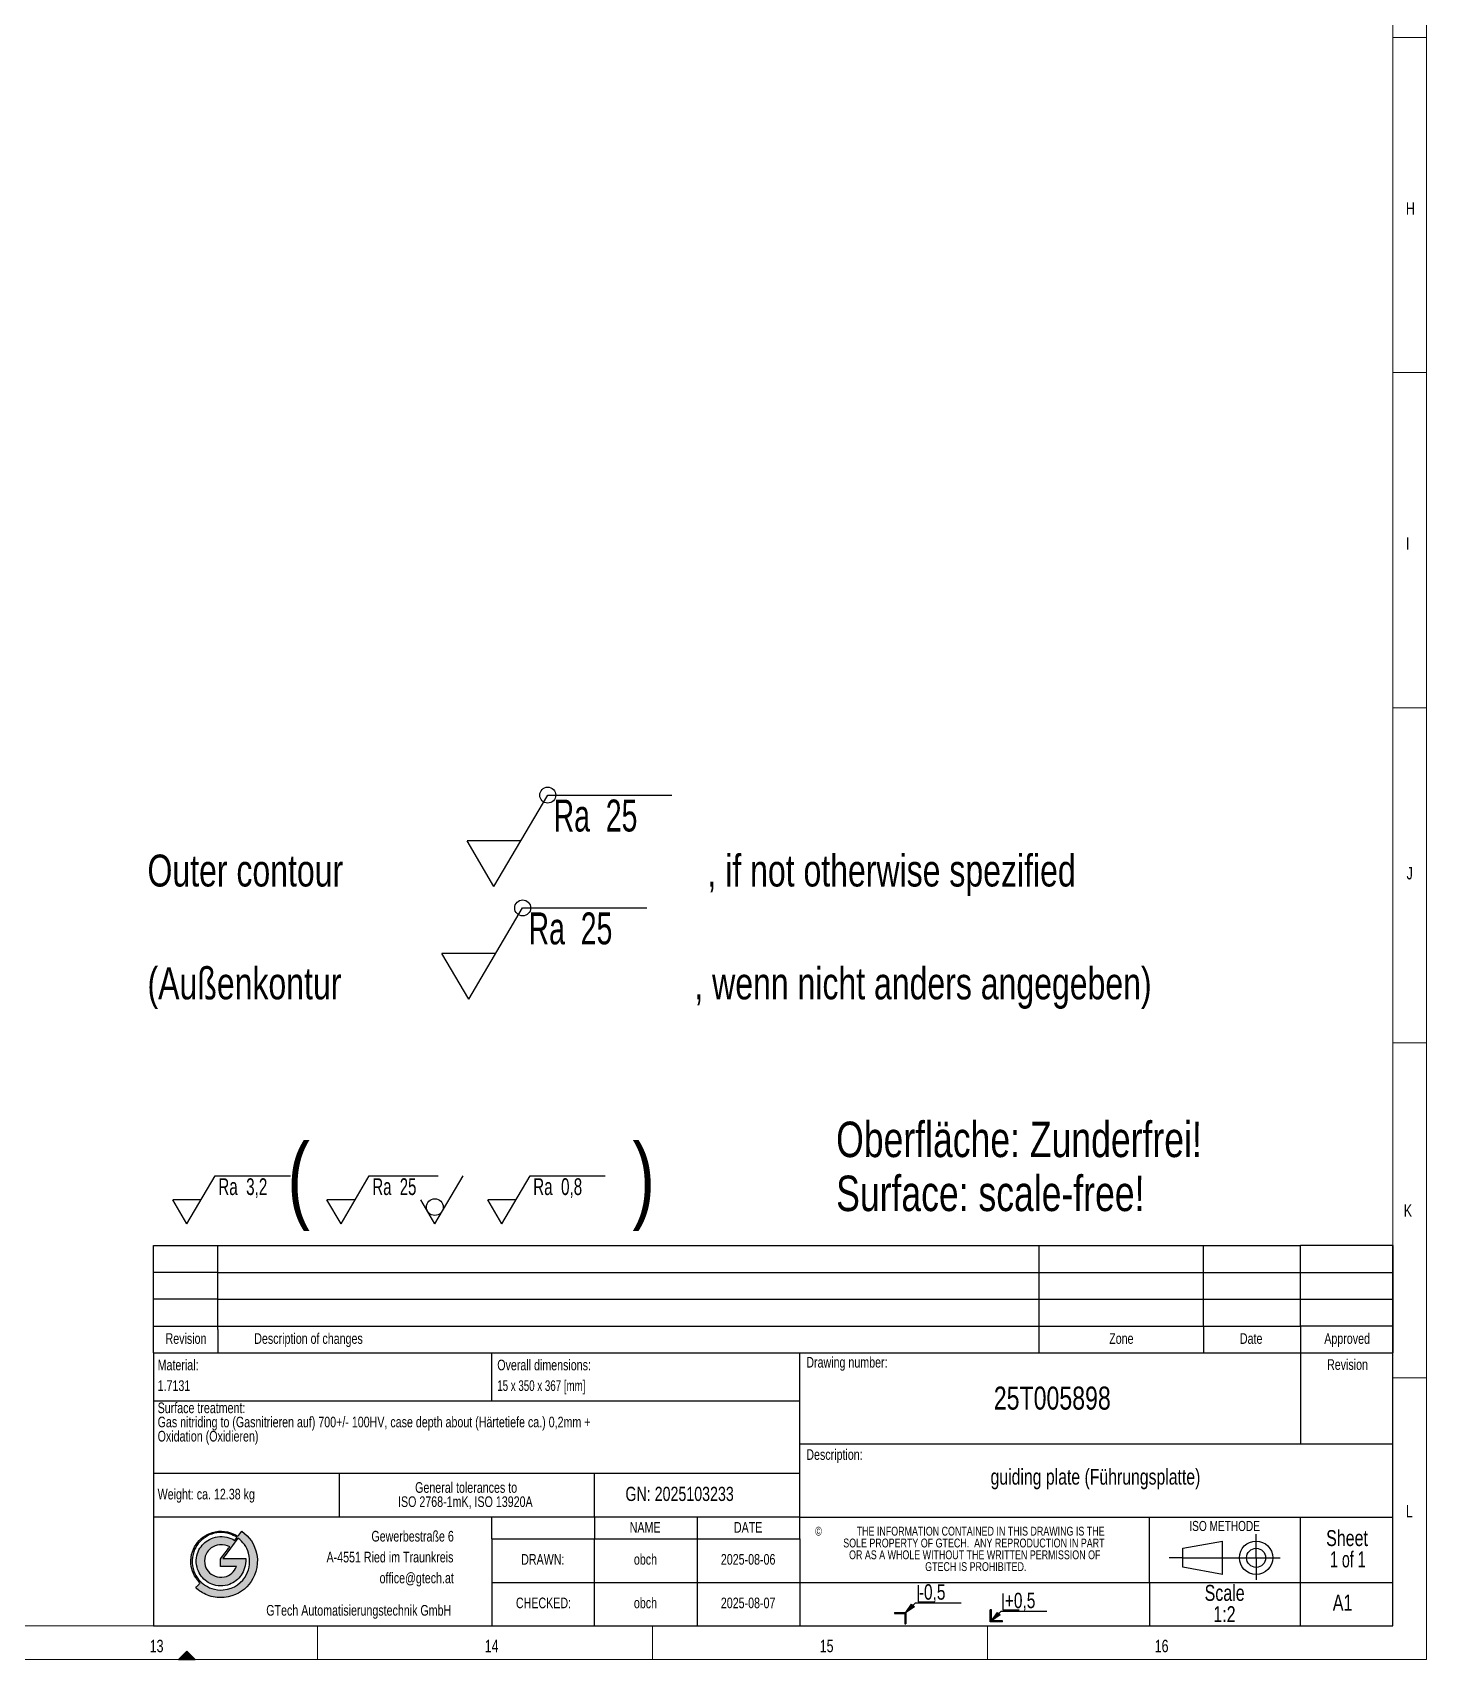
# Model space of a CAD drawing. Header units: millimetres. Extents: x -5 to 1672, y 0 to 1180.
# Drawn here: x 1255.9 to 1672, y 10 to 495.5 of the extents above; entities that cross this region are included whole.
import ezdxf

# ---------------------------------------------------------------- set-up
doc = ezdxf.new("R2010")
doc.units = ezdxf.units.MM
doc.header["$LTSCALE"] = 2
doc.layers.add('SLD-0', color=7, linetype='Continuous')
doc.styles.add('SLDTEXTSTYLE0', font='TXT', dxfattribs={"width": 0.75})
doc.styles.add('SLDTEXTSTYLE1', font='TXT', dxfattribs={"width": 0.666667})
doc.styles.add('SLDTEXTSTYLE2', font='TXT', dxfattribs={"width": 0.684211})
doc.styles.add('SLDTEXTSTYLE3', font='TXT', dxfattribs={"width": 0.678571})

# ---------------------------------------------------------------- blocks, each defined once
blk = doc.blocks.new('SW_NOTE_0_2')
at = {"layer": 'SLD-0', "color": 0}
for p, q in [((103.42, 2.8), (119.47, 30.02)), ((119.47, 30.02), (156.56, 30.02)), ((103.42, 2.8), (95.39, 16.41)), ((111.44, 16.41), (95.39, 16.41)), ((95.94, -30.86), (111.99, -3.65)), ((111.99, -3.65), (149.09, -3.65)), ((95.94, -30.86), (87.91, -17.26)), ((103.97, -17.26), (87.91, -17.26))]:
    blk.add_line(p, q, dxfattribs=at)
for centre in [(119.47, 30.02), (111.99, -3.65)]:
    blk.add_circle(centre, 2.38, dxfattribs=at)
at = {"layer": 'SLD-0', "color": 0, "char_height": 9.525, "attachment_point": 1}
for s, insert, style in [('Ra  25', (121.23, 28.69), 'SLDTEXTSTYLE1'), ('Outer contour', (0, 12.28), 'SLDTEXTSTYLE0'), (', if not otherwise spezified', (167.15, 12.28), 'SLDTEXTSTYLE0'), ('Ra  25', (113.75, -4.98), 'SLDTEXTSTYLE1'), ('(Außenkontur', (0, -21.39), 'SLDTEXTSTYLE0'), (', wenn nicht anders angegeben)', (163.24, -21.39), 'SLDTEXTSTYLE0')]:
    blk.add_mtext(s, dxfattribs=dict(at, insert=insert, style=style))
blk = doc.blocks.new('SW_NOTE_0_3')
at = {"layer": 'SLD-0', "color": 0, "char_height": 10.5833, "attachment_point": 1, "style": 'SLDTEXTSTYLE0'}
for s, insert in [('Oberfläche: Zunderfrei!', (0, 13.64)), ('Surface: scale-free!', (0, -2.47))]:
    blk.add_mtext(s, dxfattribs=dict(at, insert=insert))
blk = doc.blocks.new('SW_NOTE_0_5')
at = {"layer": 'SLD-0', "color": 0, "char_height": 4.763, "attachment_point": 2}
for s, insert, style in [('Sheet', (8.56, 6.14), 'SLDTEXTSTYLE0'), ('1 of 1', (8.79, -0.21), 'SLDTEXTSTYLE1')]:
    blk.add_mtext(s, dxfattribs=dict(at, insert=insert, style=style))
blk = doc.blocks.new('SW_NOTE_0_6')
at = {"layer": 'SLD-0', "color": 0, "attachment_point": 2, "style": 'SLDTEXTSTYLE0'}
for s, insert, char_height in [('©', (1.28, 3.41), 2.65), ('THE INFORMATION CONTAINED IN THIS DRAWING IS THE', (49.67, 3.41), 2.6458), ('SOLE PROPERTY OF GTECH.  ANY REPRODUCTION IN PART', (47.66, -0.12), 2.6458), ('OR AS A WHOLE WITHOUT THE WRITTEN PERMISSION OF', (47.92, -3.64), 2.6458), ('GTECH IS PROHIBITED.', (48.23, -7.17), 2.6458)]:
    blk.add_mtext(s, dxfattribs=dict(at, insert=insert, char_height=char_height))
blk = doc.blocks.new('SW_NOTE_0_7')
at = {"layer": 'SLD-0', "color": 0, "char_height": 4.763, "attachment_point": 2, "style": 'SLDTEXTSTYLE0'}
for s, insert in [('Scale', (8.41, 6.14)), ('1:2', (8.35, -0.21))]:
    blk.add_mtext(s, dxfattribs=dict(at, insert=insert))
blk = doc.blocks.new('SW_NOTE_0_8')
at = {"layer": 'SLD-0', "color": 0, "char_height": 3.175, "attachment_point": 1, "style": 'SLDTEXTSTYLE0'}
for s, insert in [('Surface treatment:', (0, 4.09)), ('Gas nitriding to (Gasnitrieren auf) 700+/- 100HV, case depth about (Härtetiefe ca.) 0,2mm +', (0, -0.14)), ('Oxidation (Oxidieren)', (0, -4.37))]:
    blk.add_mtext(s, dxfattribs=dict(at, insert=insert))
blk = doc.blocks.new('SW_NOTE_0_9')
at = {"layer": 'SLD-0', "color": 0, "char_height": 3.175, "attachment_point": 3, "style": 'SLDTEXTSTYLE0'}
for s, insert in [('Gewerbestraße 6', (34.83, 4.09)), ('A-4551 Ried im Traunkreis', (34.71, -2.14)), ('office@gtech.at', (34.84, -8.37)), ('GTech Automatisierungstechnik GmbH', (34.06, -18.02))]:
    blk.add_mtext(s, dxfattribs=dict(at, insert=insert))
blk = doc.blocks.new('SW_NOTE_0_10')
at = {"layer": 'SLD-0', "color": 0, "char_height": 3.175, "attachment_point": 2, "style": 'SLDTEXTSTYLE0'}
for s, insert in [('General tolerances to', (22.32, 4.09)), ('ISO 2768-1mK, ISO 13920A', (22.08, -0.14))]:
    blk.add_mtext(s, dxfattribs=dict(at, insert=insert))
blk = doc.blocks.new('SW_SFSYMBOL_0')
at = {"layer": 'SLD-0', "color": 0}
for p, q in [((-9.35, -7.14), (-0.92, 7.14)), ((-0.92, 7.14), (21.51, 7.14)), ((-9.35, -7.14), (-13.56, 0)), ((-5.14, 0), (-13.56, 0))]:
    blk.add_line(p, q, dxfattribs=at)
at = {"layer": 'SLD-0', "color": 0, "insert": (0, 6.45), "char_height": 5, "attachment_point": 1, "style": 'SLDTEXTSTYLE3'}
blk.add_mtext('Ra  3,2', dxfattribs=at)
blk = doc.blocks.new('SW_SFSYMBOL_1')
at = {"layer": 'SLD-0', "color": 0}
for p, q in [((-9.35, -7.14), (-0.92, 7.14)), ((-0.92, 7.14), (19.64, 7.14)), ((-9.35, -7.14), (-13.56, 0)), ((-5.14, 0), (-13.56, 0))]:
    blk.add_line(p, q, dxfattribs=at)
at = {"layer": 'SLD-0', "color": 0, "insert": (0, 6.45), "char_height": 5, "attachment_point": 1, "style": 'SLDTEXTSTYLE1'}
blk.add_mtext('Ra  25', dxfattribs=at)
blk = doc.blocks.new('SW_SFSYMBOL_2')
at = {"layer": 'SLD-0', "color": 0}
for q in [(8.427, 9.285), (-4.2135, 2.1425)]:
    blk.add_line((0, -5), q, dxfattribs=at)
blk.add_circle((0, 0), 2.5, dxfattribs=at)
blk = doc.blocks.new('SW_SFSYMBOL_3')
at = {"layer": 'SLD-0', "color": 0}
for p, q in [((-9.35, -7.14), (-0.92, 7.14)), ((-0.92, 7.14), (21.51, 7.14)), ((-9.35, -7.14), (-13.56, 0)), ((-5.14, 0), (-13.56, 0))]:
    blk.add_line(p, q, dxfattribs=at)
at = {"layer": 'SLD-0', "color": 0, "insert": (0, 6.45), "char_height": 5, "attachment_point": 1, "style": 'SLDTEXTSTYLE3'}
blk.add_mtext('Ra  0,8', dxfattribs=at)

msp = doc.modelspace()

# ---------------------------------------------------------------- hatches: boundary and pattern name
at = {"linetype": 'Continuous'}
h = msp.add_hatch(color=7, dxfattribs=at)
edge = h.paths.add_edge_path(flags=0)
edge.add_spline(control_points=[(1318.370607, 48.2754141), (1320.5928942, 46.6386573), (1322.2577574, 44.4692901), (1322.8471294, 41.2858973)], knot_values=[0, 0, 0, 0, 1, 1, 1, 1], weights=[1, 1, 1, 1], degree=3, periodic=0)
edge.add_spline(control_points=[(1322.8471294, 41.2858973), (1323.5343054, 37.5780477), (1322.1735166, 34.4821885), (1320.5653758, 32.4775397)], knot_values=[0, 0, 0, 0, 1, 1, 1, 1], weights=[1, 1, 1, 1], degree=3, periodic=0)
edge.add_spline(control_points=[(1320.5653758, 32.4775397), (1318.8854206, 30.3848595), (1316.381599, 28.8102072), (1313.0815862, 28.4904136)], knot_values=[0, 0, 0, 0, 1, 1, 1, 1], weights=[1, 1, 1, 1], degree=3, periodic=0)
edge.add_spline(control_points=[(1313.0815862, 28.4904136), (1311.1887358, 28.3062128), (1309.5136022, 28.6540893), (1308.1442286, 29.1904982)], knot_values=[0, 0, 0, 0, 1, 1, 1, 1], weights=[1, 1, 1, 1], degree=3, periodic=0)
edge.add_spline(control_points=[(1308.1442286, 29.1904982), (1306.7467486, 29.7393256), (1305.623159, 30.462107), (1304.6108465, 31.3820565)], knot_values=[0, 0, 0, 0, 1, 1, 1, 1], weights=[1, 1, 1, 1], degree=3, periodic=0)
edge.add_spline(control_points=[(1304.6108465, 31.3820565), (1304.9117339, 31.7585725), (1305.2396262, 32.0740149), (1305.5983062, 32.4775397)], knot_values=[0, 0, 0, 0, 1, 1, 1, 1], weights=[1, 1, 1, 1], degree=3, periodic=0)
edge.add_spline(control_points=[(1305.5983062, 32.4775397), (1305.6620454, 32.5493933), (1305.9262142, 32.8000381), (1305.9278214, 32.8281445)], knot_values=[0, 0, 0, 0, 1, 1, 1, 1], weights=[1, 1, 1, 1], degree=3, periodic=0)
edge.add_spline(control_points=[(1305.9278214, 32.8281445), (1305.9305262, 32.9016053), (1305.459499, 33.3110885), (1305.4005814, 33.3758861)], knot_values=[0, 0, 0, 0, 1, 1, 1, 1], weights=[1, 1, 1, 1], degree=3, periodic=0)
edge.add_spline(control_points=[(1305.4005814, 33.3758861), (1304.2905119, 34.6221325), (1303.3851487, 36.4063597), (1303.2063536, 38.5471501)], knot_values=[0, 0, 0, 0, 1, 1, 1, 1], weights=[1, 1, 1, 1], degree=3, periodic=0)
edge.add_spline(control_points=[(1303.2063536, 38.5471501), (1302.9800049, 41.2610053), (1303.9042704, 43.3526389), (1305.1596857, 44.9235789)], knot_values=[0, 0, 0, 0, 1, 1, 1, 1], weights=[1, 1, 1, 1], degree=3, periodic=0)
edge.add_spline(control_points=[(1305.1596857, 44.9235789), (1306.3816006, 46.4523789), (1308.1383094, 47.6531141), (1310.404383, 48.1008957)], knot_values=[0, 0, 0, 0, 1, 1, 1, 1], weights=[1, 1, 1, 1], degree=3, periodic=0)
edge.add_spline(control_points=[(1310.404383, 48.1008957), (1312.9989526, 48.6131221), (1315.4865846, 47.9070125), (1317.1416086, 46.7635093)], knot_values=[0, 0, 0, 0, 1, 1, 1, 1], weights=[1, 1, 1, 1], degree=3, periodic=0)
edge.add_spline(control_points=[(1317.1416086, 46.7635093), (1317.5808054, 47.2382605), (1317.9183958, 47.8135597), (1318.3490078, 48.2975621)], knot_values=[0, 0, 0, 0, 1, 1, 1, 1], weights=[1, 1, 1, 1], degree=3, periodic=0)
edge.add_spline(control_points=[(1318.3490078, 48.2975621), (1318.3668438, 48.3019917), (1318.3689214, 48.2895261), (1318.370607, 48.2754141)], knot_values=[0, 0, 0, 0, 1, 1, 1, 1], weights=[1, 1, 1, 1], degree=3, periodic=0)
edge = h.paths.add_edge_path(flags=0)
edge.add_spline(control_points=[(1309.4606822, 31.1627325), (1310.5075574, 30.8213397), (1311.6214254, 30.6419958), (1312.840663, 30.7467892)], knot_values=[0, 0, 0, 0, 1, 1, 1, 1], weights=[1, 1, 1, 1], degree=3, periodic=0)
edge.add_spline(control_points=[(1312.840663, 30.7467892), (1316.2126078, 31.0379589), (1318.5326598, 32.9994093), (1319.7750646, 35.3476069)], knot_values=[0, 0, 0, 0, 1, 1, 1, 1], weights=[1, 1, 1, 1], degree=3, periodic=0)
edge.add_spline(control_points=[(1319.7750646, 35.3476069), (1320.6571822, 37.0162333), (1321.0423222, 39.4714077), (1320.3893286, 41.7024365)], knot_values=[0, 0, 0, 0, 1, 1, 1, 1], weights=[1, 1, 1, 1], degree=3, periodic=0)
edge.add_spline(control_points=[(1320.3893286, 41.7024365), (1319.812383, 43.6719229), (1318.715763, 45.0888461), (1317.2075822, 46.2157677)], knot_values=[0, 0, 0, 0, 1, 1, 1, 1], weights=[1, 1, 1, 1], degree=3, periodic=0)
edge.add_spline(control_points=[(1317.2075822, 46.2157677), (1315.8025758, 44.2369909), (1314.2354382, 42.2448077), (1312.840663, 40.2779085)], knot_values=[0, 0, 0, 0, 1, 1, 1, 1], weights=[1, 1, 1, 1], degree=3, periodic=0)
edge.add_spline(control_points=[(1312.840663, 40.2779085), (1312.8066374, 40.2314565), (1312.7218086, 40.1768901), (1312.7526198, 40.1034293)], knot_values=[0, 0, 0, 0, 1, 1, 1, 1], weights=[1, 1, 1, 1], degree=3, periodic=0)
edge.add_spline(control_points=[(1312.7526198, 40.1034293), (1314.9630686, 40.0505093), (1317.3220854, 40.1558397), (1319.5551526, 40.0807325)], knot_values=[0, 0, 0, 0, 1, 1, 1, 1], weights=[1, 1, 1, 1], degree=3, periodic=0)
edge.add_spline(control_points=[(1319.5551526, 40.0807325), (1319.5887862, 38.0231637), (1319.0690726, 36.4344661), (1318.1949518, 35.1731277)], knot_values=[0, 0, 0, 0, 1, 1, 1, 1], weights=[1, 1, 1, 1], degree=3, periodic=0)
edge.add_spline(control_points=[(1318.1949518, 35.1731277), (1317.3436454, 33.9447173), (1316.1596094, 32.9421381), (1314.705407, 32.3905941)], knot_values=[0, 0, 0, 0, 1, 1, 1, 1], weights=[1, 1, 1, 1], degree=3, periodic=0)
edge.add_spline(control_points=[(1314.705407, 32.3905941), (1313.062143, 31.7666869), (1310.9256646, 31.8428525), (1309.416935, 32.4554309)], knot_values=[0, 0, 0, 0, 1, 1, 1, 1], weights=[1, 1, 1, 1], degree=3, periodic=0)
edge.add_spline(control_points=[(1309.416935, 32.4554309), (1307.9611254, 33.0469197), (1306.7656822, 34.0560061), (1305.9715686, 35.3043693)], knot_values=[0, 0, 0, 0, 1, 1, 1, 1], weights=[1, 1, 1, 1], degree=3, periodic=0)
edge.add_spline(control_points=[(1305.9715686, 35.3043693), (1305.1461734, 36.6019285), (1304.5773501, 38.3823925), (1304.8523106, 40.3222045)], knot_values=[0, 0, 0, 0, 1, 1, 1, 1], weights=[1, 1, 1, 1], degree=3, periodic=0)
edge.add_spline(control_points=[(1304.8523106, 40.3222045), (1305.1045783, 42.1011005), (1305.873255, 43.4455429), (1306.9369078, 44.5064909)], knot_values=[0, 0, 0, 0, 1, 1, 1, 1], weights=[1, 1, 1, 1], degree=3, periodic=0)
edge.add_spline(control_points=[(1306.9369078, 44.5064909), (1307.9589302, 45.5274941), (1309.3332038, 46.3313685), (1311.128799, 46.5884421)], knot_values=[0, 0, 0, 0, 1, 1, 1, 1], weights=[1, 1, 1, 1], degree=3, periodic=0)
edge.add_spline(control_points=[(1311.128799, 46.5884421), (1313.0172982, 46.8601765), (1314.9479374, 46.4241549), (1316.197947, 45.5366277)], knot_values=[0, 0, 0, 0, 1, 1, 1, 1], weights=[1, 1, 1, 1], degree=3, periodic=0)
edge.add_spline(control_points=[(1316.197947, 45.5366277), (1316.4734054, 45.8024037), (1316.6970022, 46.1189437), (1316.9001758, 46.4577493)], knot_values=[0, 0, 0, 0, 1, 1, 1, 1], weights=[1, 1, 1, 1], degree=3, periodic=0)
edge.add_spline(control_points=[(1316.9001758, 46.4577493), (1315.5334678, 47.2523725), (1314.0215238, 47.9858437), (1311.8088798, 47.8815717)], knot_values=[0, 0, 0, 0, 1, 1, 1, 1], weights=[1, 1, 1, 1], degree=3, periodic=0)
edge.add_spline(control_points=[(1311.8088798, 47.8815717), (1309.4504118, 47.7698517), (1307.6218494, 46.7871469), (1306.3227222, 45.6020133)], knot_values=[0, 0, 0, 0, 1, 1, 1, 1], weights=[1, 1, 1, 1], degree=3, periodic=0)
edge.add_spline(control_points=[(1306.3227222, 45.6020133), (1304.9868254, 44.3849317), (1303.9863865, 42.7055645), (1303.6676749, 40.5626181)], knot_values=[0, 0, 0, 0, 1, 1, 1, 1], weights=[1, 1, 1, 1], degree=3, periodic=0)
edge.add_spline(control_points=[(1303.6676749, 40.5626181), (1303.2971016, 38.0750253), (1304.0241949, 35.9590877), (1305.0716229, 34.4714085)], knot_values=[0, 0, 0, 0, 1, 1, 1, 1], weights=[1, 1, 1, 1], degree=3, periodic=0)
edge.add_spline(control_points=[(1305.0716229, 34.4714085), (1306.1633742, 32.9210485), (1307.5581102, 31.7850325), (1309.4606822, 31.1627325)], knot_values=[0, 0, 0, 0, 1, 1, 1, 1], weights=[1, 1, 1, 1], degree=3, periodic=0)
edge = h.paths.add_edge_path(flags=0)
edge.add_spline(control_points=[(1307.2880222, 38.6346445), (1307.4263198, 37.7309277), (1307.835803, 36.9179197), (1308.3414046, 36.3129069)], knot_values=[0, 0, 0, 0, 1, 1, 1, 1], weights=[1, 1, 1, 1], degree=3, periodic=0)
edge.add_spline(control_points=[(1308.3414046, 36.3129069), (1309.3877702, 35.0591341), (1311.1190774, 34.2050837), (1313.1696294, 34.6253469)], knot_values=[0, 0, 0, 0, 1, 1, 1, 1], weights=[1, 1, 1, 1], degree=3, periodic=0)
edge.add_spline(control_points=[(1313.1696294, 34.6253469), (1314.9749462, 34.9959437), (1316.1277006, 36.1346645), (1316.7904942, 37.7579365)], knot_values=[0, 0, 0, 0, 1, 1, 1, 1], weights=[1, 1, 1, 1], degree=3, periodic=0)
edge.add_spline(control_points=[(1316.7904942, 37.7579365), (1315.2088918, 37.7303789), (1313.5947534, 37.7357885), (1311.9844566, 37.7368469)], knot_values=[0, 0, 0, 0, 1, 1, 1, 1], weights=[1, 1, 1, 1], degree=3, periodic=0)
edge.add_line((1311.9844566, 37.7368469), (1311.9844566, 39.9489421))
edge.add_spline(control_points=[(1311.9844566, 39.9489421), (1312.889271, 41.2076149), (1313.872407, 42.3884757), (1314.7713022, 43.6529893)], knot_values=[0, 0, 0, 0, 1, 1, 1, 1], weights=[1, 1, 1, 1], degree=3, periodic=0)
edge.add_spline(control_points=[(1314.7713022, 43.6529893), (1313.958843, 44.0414221), (1312.9691998, 44.2970061), (1311.7208366, 44.2007309)], knot_values=[0, 0, 0, 0, 1, 1, 1, 1], weights=[1, 1, 1, 1], degree=3, periodic=0)
edge.add_spline(control_points=[(1311.7208366, 44.2007309), (1309.8096406, 44.0516925), (1308.4197262, 42.8583661), (1307.727219, 41.4620621)], knot_values=[0, 0, 0, 0, 1, 1, 1, 1], weights=[1, 1, 1, 1], degree=3, periodic=0)
edge.add_spline(control_points=[(1307.727219, 41.4620621), (1307.3420398, 40.6851573), (1307.1329862, 39.6512965), (1307.2880222, 38.6346445)], knot_values=[0, 0, 0, 0, 1, 1, 1, 1], weights=[1, 1, 1, 1], degree=3, periodic=0)
for points in [[(1516.6052914, 24.0088921), (1518.2924199, 26.5486676), (1519.1449871, 25.6974245)], [(1542.1579316, 21.5120318), (1542.1579316, 24.8053755), (1541.806948, 24.8053755), (1541.806948, 21.2053755), (1545.406948, 21.2053755), (1545.406948, 21.5120318)], [(1513.2052914, 23.7022358), (1516.2543078, 23.7022358), (1516.2543078, 20.6088921), (1516.6052914, 20.6088921), (1516.6052914, 24.0088921), (1513.2052914, 24.0088921)], [(1542.1579316, 21.5120318), (1543.9224559, 24.0579642), (1544.7081536, 23.2719207)], [(1299.5, 10), (1304.5, 10), (1302, 12.5)]]:
    msp.add_hatch(color=7, dxfattribs=at).paths.add_polyline_path(points, flags=0)

# ---------------------------------------------------------------- linework, layer by layer
at = {"color": 7, "linetype": 'Continuous', "lineweight": 18}
for p, q in [((1672, 10), (1672, 1178)), ((1662, 133.5000002), (1662, 1168.0000007)), ((1672, 494), (1662, 494)), ((1662, 394), (1672, 394)), ((1672, 294), (1662, 294)), ((1662, 194), (1672, 194)), ((1662, 94), (1672, 94)), ((19.8441921, 20), (1292.013896, 20)), ((1341, 20), (1341, 10)), ((1441, 20), (1441, 10)), ((1541, 20), (1541, 10)), ((1672, 10), (10, 10))]:
    msp.add_line(p, q, dxfattribs=at)
at = {"layer": 'SLD-0'}
for p, q in [((1292.013896, 101.5), (1292.013896, 133.5000001)), ((1292.013896, 133.5000001), (1311.213896, 133.5000001)), ((1556.4001583, 101.5), (1556.4001583, 133.5000002)), ((1605.4001583, 133.5000001), (1634.3663072, 133.5000001)), ((1662, 133.5000001), (1634.3663072, 133.5000001)), ((1662, 133.5000002), (1662, 101.5)), ((1662, 20), (1662, 133.5000001)), ((1311.213896, 125.5), (1292.013896, 125.5)), ((1605.4001583, 125.5), (1662, 125.5)), ((1311.213896, 117.5), (1292.013896, 117.5)), ((1605.4001583, 117.5), (1662, 117.5)), ((1605.4001583, 109.5000001), (1634.3663072, 109.5000001)), ((1661.994, 109.5000001), (1634.3663072, 109.5000001)), ((1292.013896, 101.5), (1292.013896, 20)), ((1393.0056619, 87.1), (1393.0056619, 101.5)), ((1484.9212808, 87.1), (1484.9212808, 101.5)), ((1634.3723072, 101.5), (1634.3723072, 74.2439171)), ((1484.9212808, 87.1), (1292.013896, 87.1)), ((1484.9212808, 74.2439171), (1484.9212808, 87.1)), ((1484.9212808, 52.5), (1484.9212808, 74.2439171)), ((1662.006948, 74.2439171), (1484.9212808, 74.2439171)), ((1484.9212808, 65.5), (1292.013896, 65.5)), ((1347.4044673, 65.5), (1347.4044673, 52.5)), ((1423.6442015, 52.5), (1423.6442015, 65.5)), ((1393.0056619, 52.5), (1292.006948, 52.5)), ((1423.6442015, 52.5), (1393.0056619, 52.5)), ((1393.0056619, 46), (1393.0056619, 52.5)), ((1454.2827411, 52.5), (1423.6442015, 52.5)), ((1423.6442015, 52.5), (1423.6442015, 46)), ((1484.9212808, 52.5), (1454.2827411, 52.5)), ((1454.2827411, 52.5), (1454.2827411, 20)), ((1484.9212808, 46), (1484.9212808, 52.5)), ((1589.328887, 33), (1589.328887, 52.5)), ((1634.3723072, 20), (1634.3723072, 52.5)), ((1393.0056619, 46), (1393.0056619, 33)), ((1393.0056619, 46), (1423.6442015, 46)), ((1423.6442015, 46), (1484.9212808, 46)), ((1423.6442015, 20), (1423.6442015, 46)), ((1484.9212808, 46), (1484.9212808, 33)), ((1621.1398532, 40.338088), (1621.1398532, 47.4011162)), ((1599.2938434, 40.338088), (1595.2142254, 40.338088)), ((1599.2938434, 40.338088), (1628.3726203, 40.338088)), ((1621.1398532, 40.338088), (1621.1398532, 33.759205)), ((1393.0056619, 33), (1393.0056619, 20)), ((1393.0056619, 33), (1423.6442015, 33)), ((1423.6442015, 33), (1484.9212808, 33)), ((1484.9212808, 33), (1484.9212808, 20)), ((1520.3033539, 32.1247061), (1520.3033539, 27.2247061)), ((1545.5061583, 29.7053755), (1545.5061583, 24.8053755)), ((1589.328887, 33), (1589.328887, 20)), ((1516.6052914, 24.0088921), (1519.4911401, 26.8992293)), ((1516.6052914, 24.0088921), (1518.2924199, 26.5486676)), ((1519.1449871, 25.6974245), (1516.6052914, 24.0088921)), ((1518.2924199, 26.5486676), (1519.1449871, 25.6974245)), ((1519.4911401, 26.8992293), (1533.0600641, 26.8992293)), ((1520.3033539, 27.2247061), (1525.2033539, 27.2247061)), ((1541.806948, 21.2053755), (1541.806948, 24.8053755)), ((1542.1579316, 24.8053755), (1541.806948, 24.8053755)), ((1542.1579316, 21.5120318), (1542.1579316, 24.8053755)), ((1542.1579316, 21.5120318), (1545.0858528, 24.4386652)), ((1545.0858528, 24.4386652), (1558.6547769, 24.4386652)), ((1545.5061583, 24.8053755), (1550.4061583, 24.8053755)), ((1292.013896, 20), (1662, 20)), ((1292.013896, 20), (1662, 20)), ((1513.2052914, 24.0088921), (1516.6052914, 24.0088921)), ((1513.2052914, 24.0088921), (1513.2052914, 23.7022358)), ((1513.2052914, 23.7022358), (1516.2543078, 23.7022358)), ((1516.2543078, 23.7022358), (1516.2543078, 20.6088921)), ((1516.2543078, 20.6088921), (1516.6052914, 20.6088921)), ((1516.6052914, 24.0088921), (1516.6052914, 20.6088921)), ((1545.406948, 21.2053755), (1541.806948, 21.2053755)), ((1542.1579316, 21.5120318), (1543.9224559, 24.0579642)), ((1544.7081536, 23.2719207), (1542.1579316, 21.5120318)), ((1545.406948, 21.5120318), (1542.1579316, 21.5120318)), ((1543.9224559, 24.0579642), (1544.7081536, 23.2719207)), ((1545.406948, 21.2053755), (1545.406948, 21.5120318)), ((1302, 12.5), (1299.5, 10)), ((1299.5, 10), (1304.5, 10)), ((1304.5, 10), (1302, 12.5))]:
    msp.add_line(p, q, dxfattribs=at)
at = {"layer": 'SLD-0', "color": 7}
for p, q in [((1311.213896, 133.5000001), (1605.4001583, 133.5000001)), ((1311.213896, 108.5), (1311.213896, 133.5000001)), ((1605.4001583, 109.5000001), (1605.4001583, 133.5000001)), ((1634.3663072, 109.5000001), (1634.3663072, 133.5000001)), ((1311.213896, 125.5), (1605.4001583, 125.5)), ((1311.213896, 117.5), (1605.4001583, 117.5)), ((1292.013896, 109.5000001), (1605.4001583, 109.5000001)), ((1311.213896, 108.5), (1311.213896, 101.5)), ((1605.4001583, 109.5000001), (1605.4001583, 101.5)), ((1634.3663072, 109.5000001), (1634.3723072, 101.5)), ((1292.1931689, 101.5), (1662, 101.5)), ((1484.9212808, 52.5), (1662.006948, 52.5)), ((1484.9212808, 33), (1662.006948, 33))]:
    msp.add_line(p, q, dxfattribs=at)
at = {"layer": 'SLD-0', "color": 5, "linetype": 'Continuous', "true_color": 0x0000ff}
for p, q in [((1599.2938434, 43.1770569), (1611.1311836, 45.3285691)), ((1611.1311836, 35.3476069), (1611.1311836, 45.3285691)), ((1599.2938434, 37.4991191), (1599.2938434, 43.1770569)), ((1611.1311836, 35.3476069), (1599.2938434, 37.4991191))]:
    msp.add_line(p, q, dxfattribs=at)
at = {"layer": 'SLD-0', "color": 166, "true_color": 0x001f7e}
msp.add_line((1311.9844566, 37.7368469), (1311.9844566, 39.9489421), dxfattribs=at)
at = {"layer": 'SLD-0', "color": 5, "linetype": 'Continuous', "true_color": 0x0000ff}
for radius in [4.9904811, 2.8484879]:
    msp.add_circle((1621.1398532, 40.338088), radius, dxfattribs=at)
at = {"layer": 'SLD-0', "color": 166, "true_color": 0x001f7e}
for points in [[(1310.404383, 48.1008957), (1312.9989526, 48.6131221), (1315.4865846, 47.9070125), (1317.1416086, 46.7635093)], [(1303.2063536, 38.5471501), (1302.9800049, 41.2610053), (1303.9042704, 43.3526389), (1305.1596857, 44.9235789)], [(1306.3227222, 45.6020133), (1304.9868254, 44.3849317), (1303.9863865, 42.7055645), (1303.6676749, 40.5626181)], [(1304.8523106, 40.3222045), (1305.1045783, 42.1011005), (1305.873255, 43.4455429), (1306.9369078, 44.5064909)], [(1305.1596857, 44.9235789), (1306.3816006, 46.4523789), (1308.1383094, 47.6531141), (1310.404383, 48.1008957)], [(1311.8088798, 47.8815717), (1309.4504118, 47.7698517), (1307.6218494, 46.7871469), (1306.3227222, 45.6020133)], [(1306.9369078, 44.5064909), (1307.9589302, 45.5274941), (1309.3332038, 46.3313685), (1311.128799, 46.5884421)], [(1311.7208366, 44.2007309), (1309.8096406, 44.0516925), (1308.4197262, 42.8583661), (1307.727219, 41.4620621)], [(1311.128799, 46.5884421), (1313.0172982, 46.8601765), (1314.9479374, 46.4241549), (1316.197947, 45.5366277)], [(1314.7713022, 43.6529893), (1313.958843, 44.0414221), (1312.9691998, 44.2970061), (1311.7208366, 44.2007309)], [(1316.9001758, 46.4577493), (1315.5334678, 47.2523725), (1314.0215238, 47.9858437), (1311.8088798, 47.8815717)], [(1317.2075822, 46.2157677), (1315.8025758, 44.2369909), (1314.2354382, 42.2448077), (1312.840663, 40.2779085)], [(1316.197947, 45.5366277), (1316.4734054, 45.8024037), (1316.6970022, 46.1189437), (1316.9001758, 46.4577493)], [(1317.1416086, 46.7635093), (1317.5808054, 47.2382605), (1317.9183958, 47.8135597), (1318.3490078, 48.2975621)], [(1320.3893286, 41.7024365), (1319.812383, 43.6719229), (1318.715763, 45.0888461), (1317.2075822, 46.2157677)], [(1318.3490078, 48.2975621), (1318.3668438, 48.3019917), (1318.3689214, 48.2895261), (1318.370607, 48.2754141)], [(1318.370607, 48.2754141), (1320.5928942, 46.6386573), (1322.2577574, 44.4692901), (1322.8471294, 41.2858973)], [(1303.6676749, 40.5626181), (1303.2971016, 38.0750253), (1304.0241949, 35.9590877), (1305.0716229, 34.4714085)], [(1305.9715686, 35.3043693), (1305.1461734, 36.6019285), (1304.5773501, 38.3823925), (1304.8523106, 40.3222045)], [(1307.727219, 41.4620621), (1307.3420398, 40.6851573), (1307.1329862, 39.6512965), (1307.2880222, 38.6346445)], [(1311.9844566, 39.9489421), (1312.889271, 41.2076149), (1313.872407, 42.3884757), (1314.7713022, 43.6529893)], [(1312.840663, 40.2779085), (1312.8066374, 40.2314565), (1312.7218086, 40.1768901), (1312.7526198, 40.1034293)], [(1312.7526198, 40.1034293), (1314.9630686, 40.0505093), (1317.3220854, 40.1558397), (1319.5551526, 40.0807325)], [(1319.5551526, 40.0807325), (1319.5887862, 38.0231637), (1319.0690726, 36.4344661), (1318.1949518, 35.1731277)], [(1319.7750646, 35.3476069), (1320.6571822, 37.0162333), (1321.0423222, 39.4714077), (1320.3893286, 41.7024365)], [(1322.8471294, 41.2858973), (1323.5343054, 37.5780477), (1322.1735166, 34.4821885), (1320.5653758, 32.4775397)], [(1305.4005814, 33.3758861), (1304.2905119, 34.6221325), (1303.3851487, 36.4063597), (1303.2063536, 38.5471501)], [(1305.0716229, 34.4714085), (1306.1633742, 32.9210485), (1307.5581102, 31.7850325), (1309.4606822, 31.1627325)], [(1309.416935, 32.4554309), (1307.9611254, 33.0469197), (1306.7656822, 34.0560061), (1305.9715686, 35.3043693)], [(1307.2880222, 38.6346445), (1307.4263198, 37.7309277), (1307.835803, 36.9179197), (1308.3414046, 36.3129069)], [(1308.3414046, 36.3129069), (1309.3877702, 35.0591341), (1311.1190774, 34.2050837), (1313.1696294, 34.6253469)], [(1316.7904942, 37.7579365), (1315.2088918, 37.7303789), (1313.5947534, 37.7357885), (1311.9844566, 37.7368469)], [(1312.840663, 30.7467892), (1316.2126078, 31.0379589), (1318.5326598, 32.9994093), (1319.7750646, 35.3476069)], [(1313.1696294, 34.6253469), (1314.9749462, 34.9959437), (1316.1277006, 36.1346645), (1316.7904942, 37.7579365)], [(1318.1949518, 35.1731277), (1317.3436454, 33.9447173), (1316.1596094, 32.9421381), (1314.705407, 32.3905941)], [(1304.6108465, 31.3820565), (1304.9117339, 31.7585725), (1305.2396262, 32.0740149), (1305.5983062, 32.4775397)], [(1308.1442286, 29.1904982), (1306.7467486, 29.7393256), (1305.623159, 30.462107), (1304.6108465, 31.3820565)], [(1305.9278214, 32.8281445), (1305.9305262, 32.9016053), (1305.459499, 33.3110885), (1305.4005814, 33.3758861)], [(1305.5983062, 32.4775397), (1305.6620454, 32.5493933), (1305.9262142, 32.8000381), (1305.9278214, 32.8281445)], [(1313.0815862, 28.4904136), (1311.1887358, 28.3062128), (1309.5136022, 28.6540893), (1308.1442286, 29.1904982)], [(1314.705407, 32.3905941), (1313.062143, 31.7666869), (1310.9256646, 31.8428525), (1309.416935, 32.4554309)], [(1309.4606822, 31.1627325), (1310.5075574, 30.8213397), (1311.6214254, 30.6419958), (1312.840663, 30.7467892)], [(1320.5653758, 32.4775397), (1318.8854206, 30.3848595), (1316.381599, 28.8102072), (1313.0815862, 28.4904136)]]:
    msp.add_open_spline(points, degree=3, dxfattribs=at)

# ---------------------------------------------------------------- block references
at = {"layer": 'SLD-0'}
for name, p in [('SW_NOTE_0_2', (1290.2210511, 237.9045135)), ('SW_NOTE_0_3', (1495.7914688, 156.8536768)), ('SW_SFSYMBOL_0', (1311.35, 147.1425003)), ('SW_SFSYMBOL_1', (1357.35, 147.1425003)), ('SW_SFSYMBOL_2', (1376, 145)), ('SW_SFSYMBOL_3', (1405.35, 147.1425003)), ('SW_NOTE_0_8', (1293.2497903, 82.5842328)), ('SW_NOTE_0_10', (1363.0141709, 58.8134136)), ('SW_NOTE_0_9', (1346.8292064, 44.2744539)), ('SW_NOTE_0_7', (1603.3436461, 26.1092048))]:
    msp.add_blockref(name, p, dxfattribs=at)
at = {"layer": 'SLD-0', "color": 3, "true_color": 0x00ff00}
msp.add_blockref('SW_NOTE_0_6', (1489.240586, 46.1973452), dxfattribs=at)
at = {"layer": 'SLD-0', "color": 7}
msp.add_blockref('SW_NOTE_0_5', (1639.7316849, 42.4654952), dxfattribs=at)

# ---------------------------------------------------------------- texts
at = {"color": 7, "linetype": 'Continuous', "lineweight": 0, "char_height": 3.7041667, "attachment_point": 1, "style": 'SLDTEXTSTYLE0'}
for s, insert in [('H', (1665.8510459, 444.8306714)), ('I', (1665.8510459, 344.8306714)), ('J', (1666.0659441, 246.489486)), ('K', (1665.2356962, 145.8001118))]:
    msp.add_mtext(s, dxfattribs=dict(at, insert=insert))
at = {"layer": 'SLD-0'}
for s, insert, char_height, attachment_point, style in [('(', (1332, 163.9202443), 20, 1, 'SLDTEXTSTYLE0'), (')', (1435, 163.9202443), 20, 1, 'SLDTEXTSTYLE0'), ('Description of changes', (1338.2883363, 107.3594569), 3.175, 2, 'SLDTEXTSTYLE0'), ('Zone', (1580.9223062, 107.3594569), 3.175, 2, 'SLDTEXTSTYLE0'), ('Date', (1619.6671401, 107.3594569), 3.175, 2, 'SLDTEXTSTYLE0'), ('Approved', (1648.3141901, 107.3594569), 3.175, 2, 'SLDTEXTSTYLE0'), ('Material:', (1293.25, 99.4594569), 3.175, 1, 'SLDTEXTSTYLE0'), ('Overall dimensions:', (1394.6304446, 99.4594569), 3.175, 1, 'SLDTEXTSTYLE0'), ('Revision', (1648.430313, 99.6022228), 3.175, 2, 'SLDTEXTSTYLE0'), ('1.7131', (1293.2497903, 93.3049284), 3.175, 1, 'SLDTEXTSTYLE0'), ('15 x 350 x 367 [mm]', (1394.6304446, 93.2985943), 3.175, 1, 'SLDTEXTSTYLE2'), ('guiding plate (Führungsplatte)', (1573.1952813, 66.8704651), 4.7, 2, 'SLDTEXTSTYLE0'), ('Weight: ca. 12.38 kg', (1293.25, 60.9321472), 3.175, 1, 'SLDTEXTSTYLE0'), ('GN: 2025103233', (1432.8911731, 61.5239559), 4.233333333, 1, 'SLDTEXTSTYLE0'), ('-0,5', (1520.4653779, 32.4403545), 4.6, 1, 'SLDTEXTSTYLE0'), ('+0,5', (1546.1461785, 29.9087012), 4.6, 1, 'SLDTEXTSTYLE0')]:
    msp.add_mtext(s, dxfattribs=dict(at, insert=insert, char_height=char_height, attachment_point=attachment_point, style=style))
at = {"layer": 'SLD-0', "color": 7, "style": 'SLDTEXTSTYLE0'}
for s, insert, char_height, attachment_point in [('Revision', (1301.717463, 107.3594569), 3.175, 2), ('Drawing number:', (1486.8854698, 100.2770115), 3.175, 1), ('25T005898', (1560.3049245, 91.4370309), 6.87916667, 2), ('Description:', (1486.8854698, 72.7400088), 3.175, 1), ('L', (1665.8801647, 56.1260716), 3.7041667, 1), ('NAME', (1438.7596239, 51.0094568), 3.175, 2), ('DATE', (1469.5220946, 51.0094568), 3.175, 2), ('DRAWN:', (1408.2246672, 41.4594568), 3.175, 2), ('obch', (1438.8683967, 41.4594568), 3.175, 2), ('2025-08-06', (1469.5165834, 41.4594568), 3.175, 2), ('A1', (1644.0411317, 29.3416947), 4.7625, 1), ('CHECKED:', (1408.4300869, 28.4594568), 3.175, 2), ('obch', (1438.8683967, 28.4594568), 3.175, 2), ('2025-08-07', (1469.5129084, 28.4594568), 3.175, 2), ('13', (1290.8711493, 15.8690739), 3.70416667, 1), ('14', (1390.8711493, 15.8690739), 3.70416667, 1), ('15', (1490.8711493, 15.8690739), 3.70416667, 1), ('16', (1590.8711493, 15.8690739), 3.70416667, 1)]:
    msp.add_mtext(s, dxfattribs=dict(at, insert=insert, char_height=char_height, attachment_point=attachment_point))
at = {"layer": 'SLD-0', "color": 3, "true_color": 0x00ff00, "insert": (1611.7614593, 51.3323304), "char_height": 3.000000082, "attachment_point": 2, "style": 'SLDTEXTSTYLE0'}
msp.add_mtext('ISO METHODE', dxfattribs=at)

doc.saveas('drawing.dxf')
